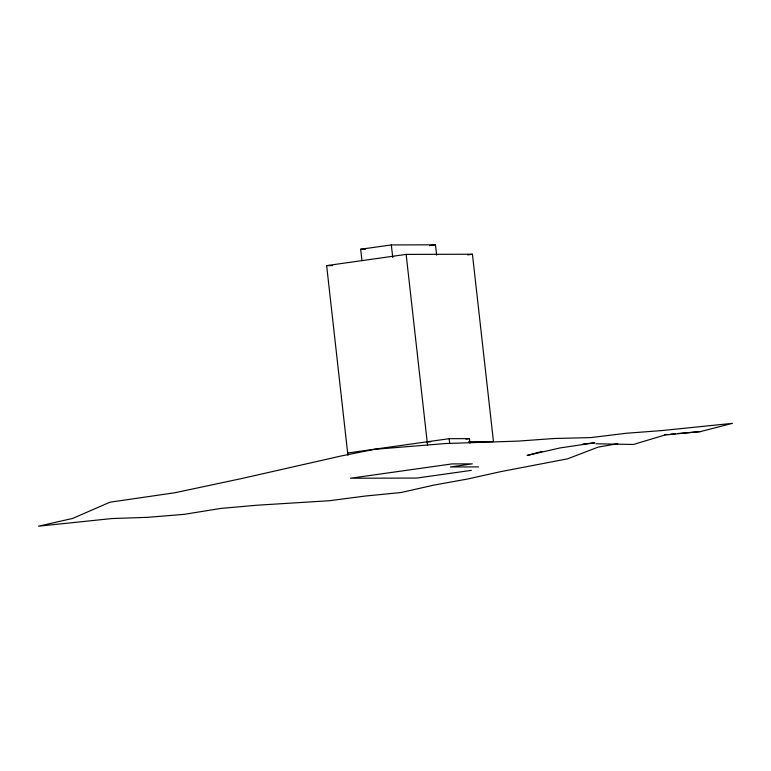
<?xml version="1.0" encoding="UTF-8"?>
<svg xmlns="http://www.w3.org/2000/svg" width="771" height="771" viewBox="0 0 771 771"><rect width="100%" height="100%" fill="white"/><g stroke="black" fill="none" stroke-linecap="round" stroke-linejoin="round"><path stroke-width="1.16" d="M541.955 451.43L527.075 455.478L560.122 447.922L594.865 442.785L582.934 444.048M595.916 443.778L633.348 444.472L665.007 435.008L700.444 431.587L732.45 423.356L662.058 430.546L626.129 433.273L591.049 437.581L554.204 438.506L518.257 441.099L445.773 443.518L374.465 449.329L341.37 455.931L241.699 478.54L174.978 492.727L109.896 502.22L72.647 518.43L38.55 526.188L111.988 518.546L147.714 517.331L184.057 514.363L220.93 508.417L257.071 505.217L329.178 500.745L365.165 496.061L401.055 492.515L434.218 485.046L467.65 479.003L500.745 471.64L567.552 458.832L598.2 447.103L617.822 443.691M361.975 260.714L360.683 249.245L391.331 244.927L435.47 244.812L436.627 255.134M429.582 245.641L435.47 244.812M347.914 455.295L326.644 265.61L406.144 254.391L472.44 254.228L493.459 441.619L468.701 441.677M467.698 254.893L472.44 254.228M347.663 453.001L449.156 438.689L469.462 438.632L469.973 443.219M465.992 439.123L469.462 438.632M471.37 470.358L416.793 478.059L350.487 478.232L451.979 463.911L472.295 463.863L450.303 466.966L478.608 466.889M664.718 434.651L667.098 434.439M670.674 434.14L675.435 433.726M677.815 433.524L700.444 431.587M360.683 249.245L365.454 249.235M326.644 265.61L332.561 265.59M427.163 441.793L430.748 441.783M449.156 438.689L449.666 443.277M406.144 254.391L427.548 445.224M391.331 244.927L392.747 257.533"/></g></svg>
